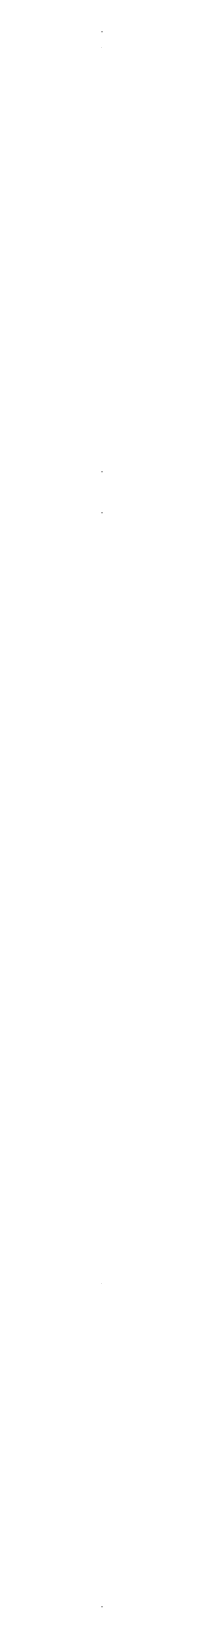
# Model space of a CAD drawing. Header units: metres. Extents: x -978944 to 1068394069015, y -937984 to 996528.
# Drawn here: x 0 to 0, y -937984 to -202 of the extents above; entities that cross this region are included whole.
import ezdxf

# ---------------------------------------------------------------- set-up
doc = ezdxf.new("R2010")
doc.units = ezdxf.units.M

msp = doc.modelspace()

# ---------------------------------------------------------------- linework, layer by layer
at = {"layer": 'MCD_Layer_0'}
for p, q in [((0.000001, -201.875), (0, -201.874999)), ((0.000001, -201.875), (0.000002, -201.874999)), ((0, -9502.71875), (0, -9502.718749)), ((0.000001, -262144), (0, -262143.999999)), ((0.000001, -262144), (0.000002, -262143.999999)), ((0.000003, -286719.999999), (0.000001, -286720)), ((0.000003, -286720), (0.000002, -286719.999999)), ((0.000003, -286720), (0.000002, -286719.999999)), ((0.000003, -286719.999999), (0.000002, -286719.999999)), ((0.000003, -286719.999999), (0.000002, -286719.999999)), ((0, -745660), (0, -745659.999999)), ((0, -937984), (0.000002, -937983.999999)), ((0.000001, -937983.999999), (0.000002, -937983.999999)), ((0.000001, -937983.999999), (0.000002, -937983.999999))]:
    msp.add_line(p, q, dxfattribs=at)

doc.saveas('drawing.dxf')
